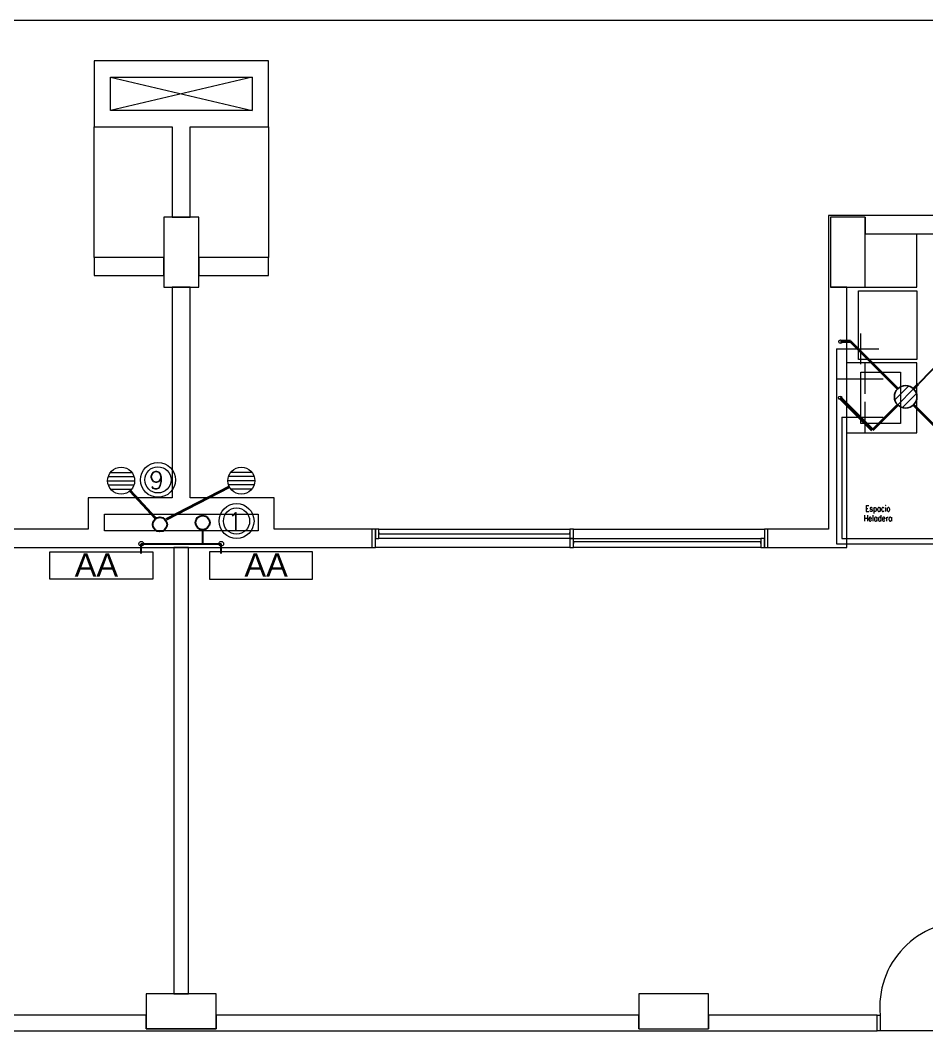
# Model space of a CAD drawing. Header units: millimetres. Extents: x 539 to 842, y -453 to -96.
# Drawn here: x 751.38 to 759.17, y -234.72 to -226.04 of the extents above; entities that cross this region are included whole.
import ezdxf

# ---------------------------------------------------------------- set-up
doc = ezdxf.new("R2010")
doc.units = ezdxf.units.MM
doc.header["$LTSCALE"] = 0.1
doc.linetypes.add('ACAD_ISO02W100', pattern=[15, 12, -3])
doc.linetypes.add('CONTINUA', pattern=[0])
doc.layers.get('0').update_dxf_attribs({"lineweight": 5})
for name, color, linetype, lineweight in [('00-Agua Caliente', 1, 'Continuous', 20), ('00-Agua Fria', 5, 'ACAD_ISO02W100', 20), ('Arq-Equipamiento', 250, 'Continuous', 5)]:
    doc.layers.add(name, color=color, linetype=linetype, lineweight=lineweight)
for name, color, linetype in [('00-Pluvial', 40, 'Continuous'), ('00-Secundario', 24, 'Continuous'), ('Secundario', 24, 'Continuous'), ('Textos', 7, 'Continuous')]:
    doc.layers.add(name, color=color, linetype=linetype)
doc.layers.add('00-Primario', color=7, linetype='Continuous', true_color=0xff2400)
doc.styles.add('Romans', font='romans.shx')
doc.styles.add('Romans 1.50', font='romans.shx', dxfattribs={"width": 0.8, "height": 0.15})
doc.styles.get("Standard").update_dxf_attribs({"font": 'arial.ttf'})

# ---------------------------------------------------------------- blocks, each defined once
blk = doc.blocks.new('2-5P final')
at = {"color": 8, "lineweight": 18}
for p, q in [((744.7336, -226.0411), (760.7985, -226.0411)), ((752.0174, -226.3907), (752.0174, -226.9573)), ((753.5148, -226.3907), (752.0174, -226.3907)), ((753.5148, -226.9573), (753.5148, -226.3907)), ((752.1574, -226.8173), (752.1574, -226.5307)), ((752.1574, -226.5307), (753.3748, -226.5307)), ((752.1574, -226.5307), (753.3748, -226.8173)), ((753.3748, -226.5307), (752.1574, -226.8173)), ((753.3748, -226.5307), (753.3748, -226.8173)), ((753.3748, -226.8173), (752.1574, -226.8173)), ((752.0174, -226.9573), (752.6886, -226.9573)), ((752.0174, -228.0778), (752.0174, -226.9573)), ((752.6886, -226.9573), (752.6886, -227.7334)), ((752.8436, -227.7334), (752.8436, -226.9573)), ((752.8436, -226.9573), (753.5148, -226.9573)), ((753.5148, -226.9573), (753.5148, -228.0778)), ((752.6886, -227.7334), (752.6161, -227.7334)), ((752.6161, -227.7334), (752.6161, -228.0778)), ((752.6886, -227.7334), (752.6161, -227.7334)), ((752.6161, -227.7334), (752.6161, -228.0778)), ((752.7036, -227.7334), (752.6886, -227.7334)), ((752.6886, -227.7334), (752.8436, -227.7334)), ((752.7036, -227.7334), (752.6886, -227.7334)), ((752.8286, -227.7334), (752.7036, -227.7334)), ((752.8286, -227.7334), (752.7036, -227.7334)), ((752.8436, -227.7334), (752.8286, -227.7334)), ((752.8436, -227.7334), (752.8286, -227.7334)), ((752.9161, -227.7334), (752.8436, -227.7334)), ((752.9161, -227.7334), (752.8436, -227.7334)), ((752.9161, -228.0778), (752.9161, -227.7334)), ((752.9161, -228.0778), (752.9161, -227.7334)), ((758.3255, -227.7184), (758.3255, -230.4121)), ((759.2395, -227.7184), (758.3255, -227.7184)), ((758.4815, -227.7334), (758.3405, -227.7334)), ((758.3405, -227.7334), (758.3405, -228.3334)), ((758.4815, -227.7334), (758.3405, -227.7334)), ((758.3405, -227.7334), (758.3405, -228.3334)), ((758.6405, -227.7334), (758.4815, -227.7334)), ((758.6405, -227.7334), (758.4815, -227.7334)), ((758.6405, -227.8584), (758.6405, -227.7334)), ((758.6405, -227.7334), (758.6405, -227.8744)), ((758.6405, -227.8584), (758.6405, -227.7334)), ((758.6405, -227.8594), (758.6405, -227.8584)), ((758.6405, -227.8594), (758.6405, -227.8584)), ((758.6405, -227.8719), (758.6405, -227.8594)), ((758.6405, -227.8719), (758.6405, -227.8594)), ((758.6405, -227.8729), (758.6405, -227.8719)), ((758.6405, -227.8729), (758.6405, -227.8719)), ((758.6405, -227.8744), (758.6405, -227.8729)), ((758.6405, -227.8744), (758.6405, -227.8729)), ((758.6405, -228.3334), (758.6405, -227.8744)), ((758.6405, -227.8744), (759.2395, -227.8744)), ((758.6405, -228.3334), (758.6405, -227.8744)), ((759.0816, -228.3335), (759.0816, -227.8745)), ((752.6161, -228.0778), (752.0174, -228.0778)), ((752.0174, -228.0778), (752.0174, -228.2328)), ((752.6161, -228.0778), (752.6161, -228.0928)), ((752.6161, -228.2328), (752.6161, -228.0778)), ((752.6161, -228.0778), (752.6161, -228.0928)), ((752.6161, -228.0928), (752.6161, -228.2178)), ((752.6161, -228.0928), (752.6161, -228.2178)), ((752.9161, -228.0928), (752.9161, -228.0778)), ((753.5148, -228.0778), (752.9161, -228.0778)), ((752.9161, -228.0778), (752.9161, -228.2328)), ((752.9161, -228.0928), (752.9161, -228.0778)), ((752.9161, -228.2178), (752.9161, -228.0928)), ((752.9161, -228.2178), (752.9161, -228.0928)), ((753.5148, -228.2328), (753.5148, -228.0778)), ((752.6161, -228.2178), (752.6161, -228.2328)), ((752.6161, -228.2178), (752.6161, -228.2328)), ((752.9161, -228.2328), (752.9161, -228.2178)), ((752.9161, -228.2328), (752.9161, -228.2178)), ((752.0174, -228.2328), (752.6161, -228.2328)), ((752.6161, -228.2328), (752.6161, -228.3334)), ((752.6161, -228.2328), (752.6161, -228.3334)), ((752.9161, -228.3334), (752.9161, -228.2328)), ((752.9161, -228.2328), (753.5148, -228.2328)), ((752.9161, -228.3334), (752.9161, -228.2328)), ((752.6161, -228.3334), (752.6886, -228.3334)), ((752.6161, -228.3334), (752.6886, -228.3334)), ((752.6886, -228.3334), (752.7036, -228.3334)), ((752.6886, -228.3334), (752.6886, -230.1424)), ((752.8436, -228.3334), (752.6886, -228.3334)), ((752.6886, -228.3334), (752.7036, -228.3334)), ((752.7036, -228.3334), (752.8286, -228.3334)), ((752.7036, -228.3334), (752.8286, -228.3334)), ((752.8286, -228.3334), (752.8436, -228.3334)), ((752.8286, -228.3334), (752.8436, -228.3334)), ((752.8436, -228.3334), (752.9161, -228.3334)), ((752.8436, -230.1424), (752.8436, -228.3334)), ((752.8436, -228.3334), (752.9161, -228.3334)), ((758.3405, -228.3334), (758.4655, -228.3334)), ((758.4815, -228.3334), (758.3405, -228.3334)), ((758.3405, -228.3334), (758.4655, -228.3334)), ((758.4655, -228.3334), (758.4665, -228.3334)), ((758.4655, -228.3334), (758.4665, -228.3334)), ((758.4665, -228.3334), (758.479, -228.3334)), ((758.4665, -228.3334), (758.479, -228.3334)), ((758.479, -228.3334), (758.48, -228.3334)), ((758.479, -228.3334), (758.48, -228.3334)), ((758.48, -228.3334), (758.4815, -228.3334)), ((758.48, -228.3334), (758.4815, -228.3334)), ((758.4815, -228.3334), (758.6405, -228.3334)), ((758.4815, -230.5681), (758.4815, -228.3334)), ((758.4815, -228.3334), (758.6405, -228.3334)), ((758.6406, -228.3335), (759.0816, -228.3335)), ((759.0816, -228.9835), (758.4816, -228.9835)), ((759.0817, -229.5847), (759.0816, -228.9835)), ((758.6017, -229.5041), (758.6016, -229.0641)), ((758.6016, -229.0641), (758.9416, -229.0641)), ((758.9416, -229.0641), (758.9417, -229.5041)), ((758.9417, -229.5041), (758.6017, -229.5041)), ((758.4817, -229.5847), (759.0817, -229.5847)), ((752.6886, -230.1424), (751.9668, -230.1424)), ((751.9668, -230.1424), (751.9668, -230.4121)), ((753.5654, -230.1424), (752.8436, -230.1424)), ((753.5654, -230.4121), (753.5654, -230.1424)), ((752.1068, -230.2824), (753.4254, -230.2824)), ((752.1068, -230.4271), (752.1068, -230.2824)), ((753.4254, -230.2824), (753.4254, -230.4271)), ((751.9668, -230.4121), (751.1286, -230.4121)), ((753.4254, -230.4271), (752.1068, -230.4271)), ((754.4035, -230.4121), (753.5654, -230.4121)), ((754.4335, -230.4121), (754.4035, -230.4121)), ((754.4035, -230.4121), (754.4035, -230.5681)), ((754.4635, -230.4121), (754.4335, -230.4121)), ((754.4335, -230.4121), (754.4335, -230.4901)), ((754.4335, -230.5681), (754.4335, -230.4121)), ((754.4635, -230.4901), (754.4635, -230.4121)), ((754.4635, -230.4121), (756.1035, -230.4121)), ((754.4635, -230.4396), (754.4635, -230.451)), ((754.4635, -230.451), (756.1035, -230.451)), ((756.1335, -230.4121), (756.1035, -230.4121)), ((756.1035, -230.4121), (756.1035, -230.4901)), ((756.1035, -230.451), (756.1035, -230.4396)), ((756.1335, -230.4901), (756.1335, -230.4121)), ((756.1335, -230.4121), (757.7735, -230.4121)), ((757.8035, -230.4121), (757.7735, -230.4121)), ((757.7735, -230.4121), (757.7735, -230.5681)), ((758.3255, -230.4121), (757.8035, -230.4121)), ((757.8035, -230.5681), (757.8035, -230.4121)), ((754.4335, -230.4901), (754.4635, -230.4901)), ((756.1035, -230.4901), (754.4635, -230.4901)), ((756.1335, -230.4901), (756.1035, -230.4901)), ((756.1035, -230.4901), (756.1035, -230.5681)), ((756.1035, -230.4901), (756.1335, -230.4901)), ((756.1335, -230.5681), (756.1335, -230.4901)), ((756.1335, -230.4901), (757.7435, -230.4901)), ((757.7435, -230.5209), (756.1335, -230.5209)), ((756.1335, -230.5209), (756.1335, -230.5351)), ((757.7735, -230.4901), (757.7435, -230.4901)), ((757.7435, -230.4901), (757.7435, -230.5681)), ((757.7435, -230.5351), (757.7435, -230.5209)), ((757.7735, -230.5681), (757.7735, -230.4901)), ((751.1286, -230.5681), (751.9668, -230.5681)), ((751.9668, -230.5681), (754.4035, -230.5681)), ((751.9668, -230.5681), (752.1068, -230.5681)), ((752.1068, -230.5681), (752.1068, -230.5666)), ((752.7036, -230.5684), (752.7036, -234.4013)), ((752.8286, -230.5684), (752.7036, -230.5684)), ((752.8286, -234.4013), (752.8286, -230.5684)), ((753.4254, -230.5666), (753.4254, -230.5681)), ((754.4035, -230.5681), (754.4335, -230.5681)), ((756.1035, -230.5681), (754.4335, -230.5681)), ((756.1035, -230.5681), (756.1335, -230.5681)), ((757.7435, -230.5681), (756.1335, -230.5681)), ((757.7435, -230.5681), (757.7735, -230.5681)), ((757.7735, -230.5681), (757.8035, -230.5681)), ((757.8035, -230.5681), (758.4815, -230.5681)), ((753.0661, -234.4013), (752.4661, -234.4013)), ((752.4661, -234.4013), (752.4661, -234.5851)), ((753.0661, -234.4013), (752.4661, -234.4013)), ((752.4661, -234.4013), (752.4661, -234.5851)), ((752.7036, -234.4013), (752.8286, -234.4013)), ((753.0661, -234.5851), (753.0661, -234.4013)), ((753.0661, -234.5851), (753.0661, -234.4013)), ((757.295, -234.4011), (756.695, -234.4011)), ((756.695, -234.4011), (756.695, -234.5851)), ((757.295, -234.4011), (756.695, -234.4011)), ((756.695, -234.4011), (756.695, -234.5851)), ((757.295, -234.5851), (757.295, -234.4011)), ((757.295, -234.5851), (757.295, -234.4011)), ((752.4661, -234.5851), (748.8379, -234.5851)), ((752.4661, -234.5851), (752.4661, -234.5866)), ((752.4661, -234.7011), (752.4661, -234.5851)), ((752.4661, -234.5851), (752.4661, -234.5866)), ((752.4661, -234.5866), (752.4661, -234.5876)), ((752.4661, -234.5866), (752.4661, -234.5876)), ((752.4661, -234.5876), (752.4661, -234.6001)), ((752.4661, -234.5876), (752.4661, -234.6001)), ((752.4661, -234.6001), (752.4661, -234.6011)), ((752.4661, -234.6001), (752.4661, -234.6011)), ((752.4661, -234.6011), (752.4661, -234.7011)), ((752.4661, -234.6011), (752.4661, -234.7011)), ((753.0661, -234.5866), (753.0661, -234.5851)), ((756.695, -234.5851), (753.0661, -234.5851)), ((753.0661, -234.5851), (753.0661, -234.7011)), ((753.0661, -234.5866), (753.0661, -234.5851)), ((753.0661, -234.5876), (753.0661, -234.5866)), ((753.0661, -234.5876), (753.0661, -234.5866)), ((753.0661, -234.6001), (753.0661, -234.5876)), ((753.0661, -234.6001), (753.0661, -234.5876)), ((753.0661, -234.6011), (753.0661, -234.6001)), ((753.0661, -234.6011), (753.0661, -234.6001)), ((753.0661, -234.7011), (753.0661, -234.6011)), ((753.0661, -234.7011), (753.0661, -234.6011)), ((756.695, -234.5851), (756.695, -234.5866)), ((756.695, -234.7011), (756.695, -234.5851)), ((756.695, -234.5851), (756.695, -234.5866)), ((756.695, -234.5866), (756.695, -234.5876)), ((756.695, -234.5866), (756.695, -234.5876)), ((756.695, -234.5876), (756.695, -234.6001)), ((756.695, -234.5876), (756.695, -234.6001)), ((756.695, -234.6001), (756.695, -234.6011)), ((756.695, -234.6001), (756.695, -234.6011)), ((756.695, -234.6011), (756.695, -234.7011)), ((756.695, -234.6011), (756.695, -234.7011)), ((757.295, -234.5866), (757.295, -234.5851)), ((758.743, -234.5851), (757.295, -234.5851)), ((757.295, -234.5851), (757.295, -234.7011)), ((757.295, -234.5866), (757.295, -234.5851)), ((757.295, -234.5876), (757.295, -234.5866)), ((757.295, -234.5876), (757.295, -234.5866)), ((757.295, -234.6001), (757.295, -234.5876)), ((757.295, -234.6001), (757.295, -234.5876)), ((757.295, -234.6011), (757.295, -234.6001)), ((757.295, -234.6011), (757.295, -234.6001)), ((757.295, -234.7011), (757.295, -234.6011)), ((757.295, -234.7011), (757.295, -234.6011)), ((758.743, -234.585), (758.768, -234.585)), ((758.743, -234.7186), (758.743, -234.585)), ((758.768, -234.585), (758.768, -234.7186)), ((746.7891, -234.7186), (752.4661, -234.7186)), ((752.4661, -234.7011), (752.4661, -234.7013)), ((752.4661, -234.7011), (752.4661, -234.7013)), ((752.4661, -234.7013), (753.0661, -234.7013)), ((753.0661, -234.7013), (752.4661, -234.7013)), ((752.4661, -234.7013), (753.0661, -234.7013)), ((752.4661, -234.7186), (758.743, -234.7186)), ((753.0661, -234.7013), (753.0661, -234.7011)), ((753.0661, -234.7011), (753.0661, -234.7013)), ((753.0661, -234.7013), (753.0661, -234.7011)), ((756.695, -234.7011), (757.295, -234.7011)), ((756.695, -234.7011), (757.295, -234.7011)), ((758.768, -234.7186), (758.743, -234.7186)), ((759.568, -234.7186), (758.768, -234.7186))]:
    blk.add_line(p, q, dxfattribs=at)
blk.add_lwpolyline([(759.0816, -228.3646), (759.0816, -228.9546), (758.5816, -228.9546), (758.5816, -228.3646)], close=True, dxfattribs=at)
blk.add_arc((759.4949, -234.5142), 0.7303, 86.67006, 185.56979, dxfattribs=at)
at = {"layer": 'Arq-Equipamiento', "color": 8, "linetype": 'CONTINUA', "lineweight": 18}
for points in [[(751.6376, -230.6058), (752.5227, -230.6058), (752.5227, -230.8413), (751.6376, -230.8413)], [(753.8945, -230.6058), (753.0094, -230.6058), (753.0094, -230.8413), (753.8945, -230.8413)]]:
    blk.add_lwpolyline(points, close=True, dxfattribs=at)
at = {"color": 8, "lineweight": 18, "style": 'Romans 1.50', "width": 0.8}
for s, p in [('Espacio', (758.641, -230.2591)), ('Heladera', (758.6258, -230.3425))]:
    blk.add_text(s, height=0.05, dxfattribs=at).set_placement(p)
at = {"color": 8, "lineweight": 18, "char_height": 0.2}
for insert, attachment_point in [((751.851, -230.6189), 1), ((753.6811, -230.6189), 3)]:
    blk.add_mtext_dynamic_manual_height_columns('AA', width=1, gutter_width=12.5, heights=[0], dxfattribs=dict(at, insert=insert, attachment_point=attachment_point))

msp = doc.modelspace()

# ---------------------------------------------------------------- linework, layer by layer
at = {"layer": '00-Agua Caliente', "color": 1, "linetype": 'Continuous', "lineweight": 20}
for p, q in [((758.6392, -229.5809), (758.6392, -229.3191)), ((758.4395, -229.45), (758.7947, -229.45))]:
    msp.add_line(p, q, dxfattribs=at)
at = {"layer": '00-Agua Caliente', "linetype": 'CONTINUA'}
msp.add_lwpolyline([(758.4395, -229.45), (758.4395, -230.4907), (760.853, -230.4907)], dxfattribs=at)
at = {"layer": '00-Agua Fria', "color": 5, "linetype": 'Continuous', "lineweight": 20}
for p, q in [((758.6011, -228.9938), (758.6011, -228.732)), ((758.3934, -228.8629), (758.7565, -228.8629)), ((758.6392, -229.2502), (758.6392, -228.9884)), ((758.3934, -229.1193), (758.7947, -229.1193))]:
    msp.add_line(p, q, dxfattribs=at)
at = {"layer": '00-Agua Fria', "ltscale": 3}
msp.add_lwpolyline([(758.3934, -228.8632), (758.3934, -230.5374), (760.8241, -230.5374)], dxfattribs=at)
at = {"layer": '00-Pluvial', "lineweight": 13}
for p, q in [((752.159, -229.9234), (752.341, -229.9234)), ((753.3732, -229.9234), (753.1912, -229.9234)), ((752.1339, -229.9954), (752.366, -229.9954)), ((752.1397, -229.9594), (752.3603, -229.9594)), ((752.1397, -230.0314), (752.3603, -230.0314)), ((753.3982, -229.9954), (753.1661, -229.9954)), ((753.3925, -229.9594), (753.1718, -229.9594)), ((753.3925, -230.0314), (753.1718, -230.0314)), ((752.159, -230.0674), (752.341, -230.0674)), ((753.3732, -230.0674), (753.1912, -230.0674))]:
    msp.add_line(p, q, dxfattribs=at)
at = {"layer": '00-Pluvial', "lineweight": 40}
for points in [[(752.3285, -230.0809), (752.5413, -230.3127)], [(753.1791, -230.0488), (752.6371, -230.3297)]]:
    msp.add_lwpolyline(points, dxfattribs=at)
at = {"layer": '00-Pluvial', "lineweight": 20}
for centre, radius in [((752.5662, -229.988), 0.15), ((752.25, -229.9954), 0.116), ((752.5662, -229.988), 0.1127), ((753.2822, -229.9954), 0.116)]:
    msp.add_circle(centre, radius, dxfattribs=at)
at = {"layer": '00-Pluvial', "lineweight": 30}
msp.add_circle((752.5827, -230.3709), 0.0612, dxfattribs=at)
at = {"layer": '00-Primario', "lineweight": 40}
msp.add_lwpolyline([(759.0554, -229.3434), (760.0394, -230.3274)], dxfattribs=at)
at = {"layer": '00-Secundario', "lineweight": 15}
for p, q in [((759.0147, -229.1818), (758.8944, -229.3021)), ((759.0554, -229.2061), (758.9187, -229.3428)), ((759.0797, -229.2468), (758.9594, -229.3671))]:
    msp.add_line(p, q, dxfattribs=at)
at = {"layer": '00-Secundario', "lineweight": 30}
for points in [[(763.6725, -228.6152), (759.634, -228.6152), (759.0974, -229.1631)], [(752.9495, -230.416), (752.9495, -230.5367)], [(752.4227, -230.6207), (752.4227, -230.5367)], [(752.4227, -230.5367), (753.1086, -230.5367)], [(753.1094, -230.6207), (753.1094, -230.5367)]]:
    msp.add_lwpolyline(points, dxfattribs=at)
at = {"layer": '00-Secundario', "lineweight": 50}
for points in [[(758.5142, -228.8012), (758.4269, -228.801)], [(758.7009, -229.5609), (758.4252, -229.2841)]]:
    msp.add_lwpolyline(points, dxfattribs=at)
at = {"layer": '00-Secundario', "lineweight": 40}
for points in [[(758.9188, -229.2073), (758.5142, -228.8012)], [(759.055, -229.2064), (759.0974, -229.1631)], [(758.9199, -229.3427), (758.7009, -229.5609)]]:
    msp.add_lwpolyline(points, dxfattribs=at)
at = {"layer": '00-Secundario', "linetype": 'Continuous', "lineweight": 20}
for centre in [(758.4269, -228.801), (758.4252, -229.2841)]:
    msp.add_circle(centre, 0.0151, dxfattribs=at)
at = {"layer": '00-Secundario', "lineweight": 25}
msp.add_circle((758.987, -229.275), 0.0967, dxfattribs=at)
at = {"layer": '00-Secundario', "lineweight": 30}
msp.add_circle((752.9495, -230.3548), 0.0612, dxfattribs=at)
at = {"layer": '00-Secundario', "linetype": 'CONTINUA', "lineweight": 20}
for centre in [(752.4227, -230.5367), (753.1094, -230.5367)]:
    msp.add_circle(centre, 0.02, dxfattribs=at)
at = {"layer": 'Secundario', "lineweight": 20}
for radius in [0.15, 0.1127]:
    msp.add_circle((753.2409, -230.3419), radius, dxfattribs=at)

# ---------------------------------------------------------------- block references
at = {"linetype": 'CONTINUA', "lineweight": 13}
msp.add_blockref('2-5P final', (0, 0), dxfattribs=at)

# ---------------------------------------------------------------- texts
at = {"layer": 'Textos', "style": 'Romans'}
for s, p in [('9', (752.4896, -230.0657)), ('1', (753.1642, -230.4195))]:
    msp.add_text(s, height=0.15, rotation=360, dxfattribs=at).set_placement(p)

doc.saveas('drawing.dxf')
